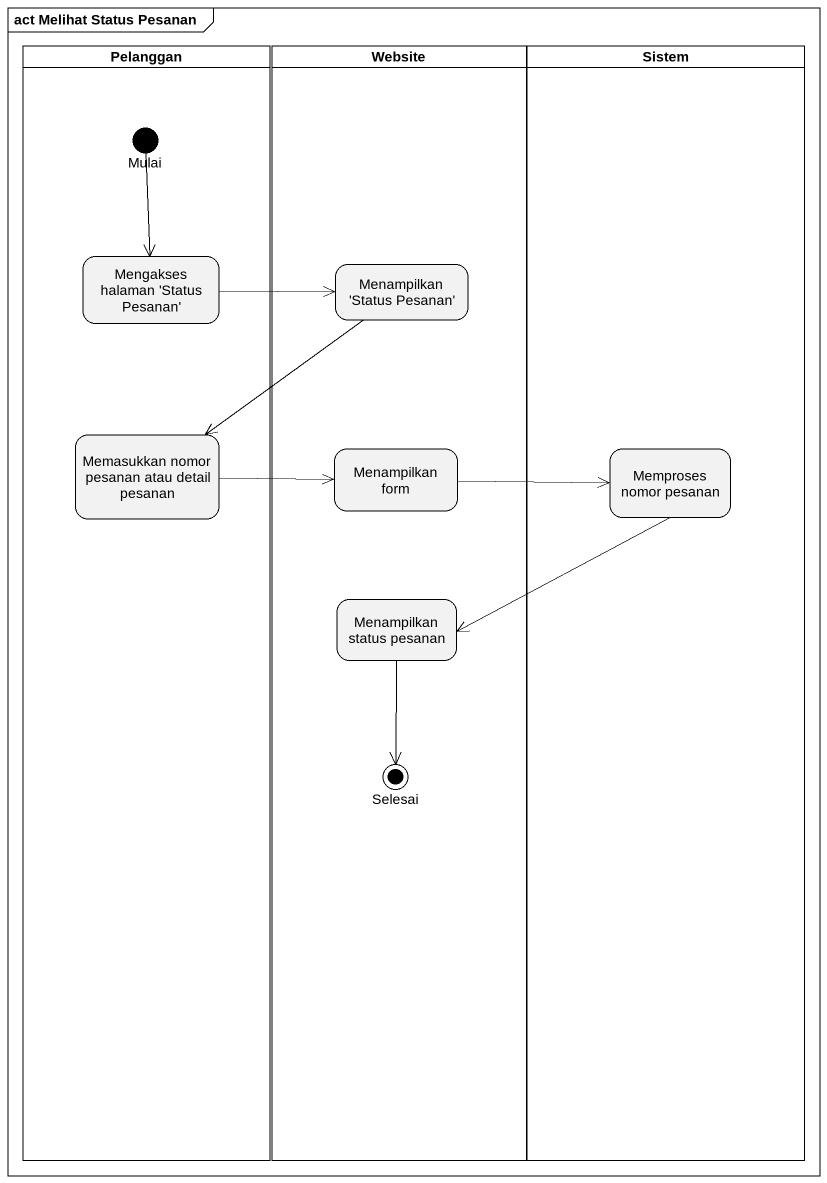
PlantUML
@startuml
mainframe act Melihat Status Pesanan
hide empty description
state Pelanggan <<partition>> {
  state Mulai <<start>>
  state "Mengakses halaman 'Status Pesanan'" as Mengakses_halaman_Status
  state "Memasukkan nomor pesanan atau detail pesanan" as Memasukkan_nomor_pesanan
}
state Website <<partition>> {
  state "Menampilkan 'Status Pesanan'" as Menampilkan_Status_Pesanan
  state "Menampilkan form" as Menampilkan_form
  state "Menampilkan status pesanan" as Menampilkan_status_pesanan
  state Selesai <<end>>
}
state Sistem <<partition>> {
  state "Memproses nomor pesanan" as Memproses_nomor_pesanan
}
Mulai --> Mengakses_halaman_Status
Mengakses_halaman_Status -right-> Menampilkan_Status_Pesanan
Menampilkan_Status_Pesanan --> Memasukkan_nomor_pesanan
Memasukkan_nomor_pesanan -right-> Menampilkan_form
Menampilkan_form -right-> Memproses_nomor_pesanan
Memproses_nomor_pesanan -left-> Menampilkan_status_pesanan
Menampilkan_status_pesanan --> Selesai
@enduml
